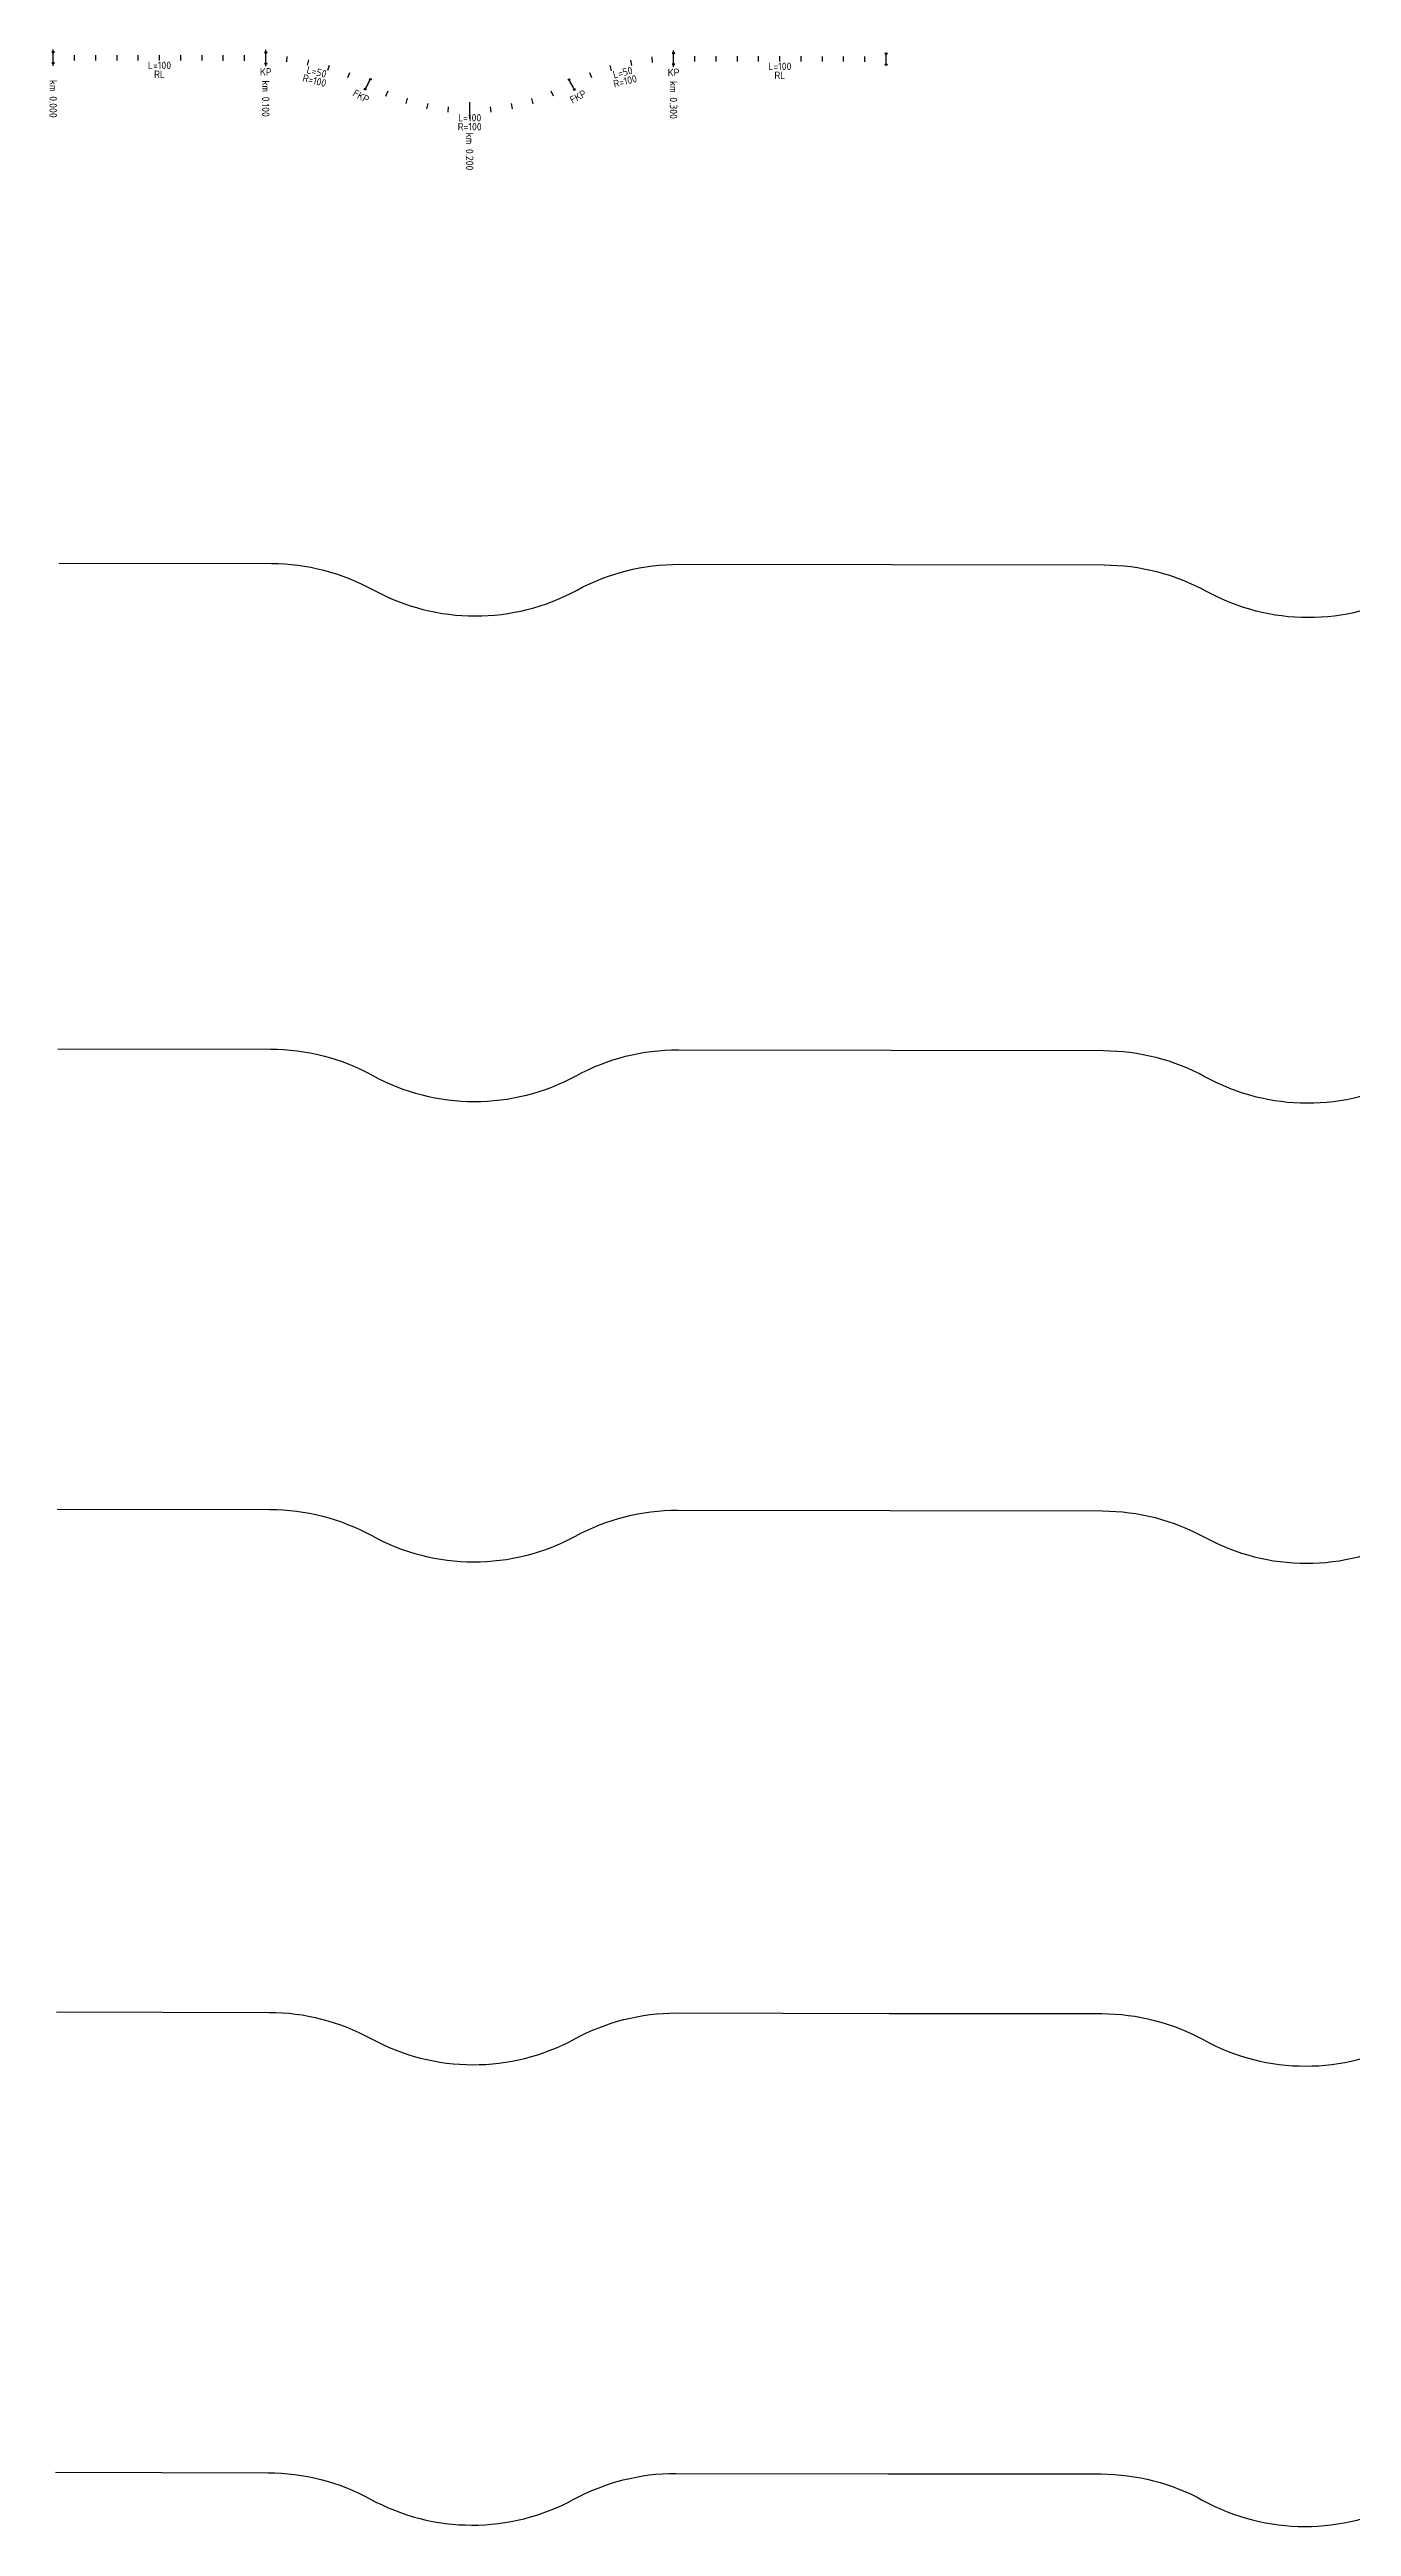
# Model space of a CAD drawing. Header units: metres. Extents: x 251 to 10050, y -7626 to 175.
# Drawn here: x 251 to 864, y -990 to 175 of the extents above; entities that cross this region are included whole.
import ezdxf

# ---------------------------------------------------------------- set-up
doc = ezdxf.new("R2010")
doc.units = ezdxf.units.M
doc.layers.add('JBTFE_ANNOTATIONS_GEOMETRY', color=2, linetype='Continuous', true_color=0xffff00)
doc.layers.add('JBTFE_ANNOTATIONS_MILEAGE', color=2, linetype='Continuous', true_color=0xffff00)
doc.layers.add('JBTOB_KO_SPO', color=2, linetype='Continuous')
doc.styles.add('RC-STANDARD', font='iso3098.shx')

# ---------------------------------------------------------------- blocks, each defined once
blk = doc.blocks.new('*Z1', base_point=(268.4, -1490.4))
at = {"color": 0}
for p, q in [((72.5, -1476.9), (72.5, -1472.5)), ((172.5, -1477.1), (172.5, -1472.7)), ((364.3, -1477.4), (364.3, -1473)), ((464.3, -1477.6), (464.3, -1473.2)), ((219.4, -1489.2), (221.5, -1485.3)), ((317.4, -1489.3), (315.3, -1485.5))]:
    blk.add_line(p, q, dxfattribs=at)
for centre in [(72.5, -1472.1), (72.5, -1477.3), (172.5, -1472.3), (172.5, -1477.5), (364.3, -1472.6), (364.3, -1477.8), (464.3, -1472.8), (464.3, -1478), (219.2, -1489.5), (221.7, -1484.9), (315.1, -1485.1), (317.6, -1489.7)]:
    blk.add_circle(centre, 0.4, dxfattribs=at)
at = {"color": 0, "char_height": 3.5, "attachment_point": 5, "style": 'RC-STANDARD'}
for s, insert, rotation in [('L=100', (122.5, -1478.3), 359.9041), ('KP', (172.5, -1481.4), 359.9041), ('L=50', (196.4, -1481.4), 345.5801), ('L=50', (340.4, -1481.7), 14.228), ('KP', (364.3, -1481.7), 359.9041), ('L=100', (414.3, -1478.8), 359.9041), ('RL', (122.5, -1482.5), 359.9041), ('R=100', (195.4, -1485.5), 345.5801), ('FKP', (217.3, -1492.9), 331.2562), ('FKP', (319.4, -1493.1), 28.552), ('R=100', (341.5, -1485.8), 14.228), ('RL', (414.3, -1483), 359.9041), ('L=100', (268.4, -1503), 359.9041), ('R=100', (268.4, -1507.2), 359.9041)]:
    blk.add_mtext(s, dxfattribs=dict(at, insert=insert, rotation=rotation))
blk = doc.blocks.new('*Z2', base_point=(262.5, -1499.2))
at = {"color": 0}
for p, q in [((72.5, -1478.6), (72.5, -1470.9)), ((82.5, -1476), (82.5, -1473.5)), ((92.5, -1476.1), (92.5, -1473.5)), ((102.5, -1476.1), (102.5, -1473.5)), ((112.5, -1476.1), (112.5, -1473.5)), ((122.5, -1476.1), (122.5, -1473.5)), ((132.5, -1476.1), (132.5, -1473.6)), ((142.5, -1476.1), (142.5, -1473.6)), ((152.5, -1476.2), (152.5, -1473.6)), ((162.5, -1476.2), (162.5, -1473.6)), ((172.5, -1478.8), (172.5, -1471.1)), ((182.4, -1476.7), (182.6, -1474.1)), ((192.1, -1478.2), (192.7, -1475.7)), ((201.7, -1480.6), (202.5, -1478.2)), ((335.1, -1480.9), (334.4, -1478.4)), ((344.7, -1478.4), (344.2, -1475.9)), ((354.4, -1477), (354.2, -1474.4)), ((364.3, -1479.1), (364.3, -1471.4)), ((374.3, -1476.5), (374.3, -1474)), ((384.3, -1476.5), (384.3, -1474)), ((394.3, -1476.6), (394.3, -1474)), ((404.3, -1476.6), (404.3, -1474)), ((414.3, -1476.6), (414.3, -1474)), ((424.3, -1476.6), (424.3, -1474)), ((434.3, -1476.6), (434.3, -1474.1)), ((444.3, -1476.6), (444.3, -1474.1)), ((454.3, -1476.7), (454.3, -1474.1)), ((211, -1484), (212, -1481.7)), ((219.8, -1488.4), (221.1, -1486.1)), ((228.9, -1492.8), (230, -1490.4)), ((307.8, -1492.9), (306.8, -1490.5)), ((317, -1488.5), (315.7, -1486.3)), ((325.8, -1484.2), (324.9, -1481.9)), ((238.5, -1496.3), (239.2, -1493.8)), ((248.3, -1498.8), (248.8, -1496.3)), ((258.3, -1500.3), (258.5, -1497.8)), ((268.4, -1503.4), (268.4, -1495.7)), ((278.5, -1500.3), (278.2, -1497.8)), ((288.5, -1498.8), (288, -1496.3)), ((298.3, -1496.4), (297.6, -1493.9))]:
    blk.add_line(p, q, dxfattribs=at)
at = {"color": 0, "char_height": 3.5, "attachment_point": 4, "rotation": 269.9041, "style": 'RC-STANDARD'}
for s, insert in [('km 0.000', (72.5, -1485.2)), ('km 0.100', (172.5, -1485.4)), ('km 0.300', (364.3, -1485.7)), ('km 0.200', (268.4, -1510))]:
    blk.add_mtext(s, dxfattribs=dict(at, insert=insert))

msp = doc.modelspace()

# ---------------------------------------------------------------- linework, layer by layer
at = {"layer": 'JBTOB_KO_SPO', "flags": 128}
for points in [[(255.5, -66.8), (355.5, -66.9, -0.125655), (403.4, -79.3, 0.255342), (499.3, -79.4, -0.125655), (547.3, -67.3), (647.3, -67.4)], [(647.3, -67.4), (747.3, -67.6, -0.125655), (795.2, -79.9, 0.255342), (891.1, -80.1, -0.125655), (939, -67.9), (1039, -68.1)], [(255.1, -295.3), (355.1, -295.4, -0.125655), (403, -307.7, 0.255342), (498.9, -307.9, -0.125655), (546.9, -295.7), (646.9, -295.9)], [(646.9, -295.9), (746.9, -296.1, -0.125655), (794.8, -308.4, 0.255342), (890.7, -308.6, -0.125655), (938.7, -296.4), (1038.7, -296.6)], [(254.8, -511.8), (354.8, -512, -0.125655), (402.7, -524.3, 0.255342), (498.6, -524.5, -0.125655), (546.5, -512.3), (646.5, -512.5)], [(646.5, -512.5), (746.5, -512.7, -0.125655), (794.4, -525, 0.255342), (890.3, -525.1, -0.125655), (938.3, -513), (1038.3, -513.2)], [(254.4, -748.4), (354.4, -748.6, -0.125655), (402.3, -760.9, 0.255342), (498.2, -761.1, -0.125655), (546.1, -748.9), (646.1, -749.1)], [(646.1, -749.1), (746.1, -749.2, -0.125655), (794.1, -761.6, 0.255342), (889.9, -761.7, -0.125655), (937.9, -749.6), (1037.9, -749.7)], [(254, -965), (354, -965.2, -0.125655), (401.9, -977.5, 0.255342), (497.8, -977.7, -0.125655), (545.8, -965.5), (645.8, -965.7)], [(645.8, -965.7), (745.8, -965.8, -0.125655), (793.7, -978.2, 0.255342), (889.6, -978.3, -0.125655), (937.5, -966.2), (1037.5, -966.3)]]:
    msp.add_lwpolyline(points, format="xyb", dxfattribs=at)

# ---------------------------------------------------------------- block references
at = {"layer": 'JBTFE_ANNOTATIONS_GEOMETRY'}
msp.add_blockref('*Z1', (448.8, 155.4), dxfattribs=at)
at = {"layer": 'JBTFE_ANNOTATIONS_MILEAGE'}
msp.add_blockref('*Z2', (442.9, 146.6), dxfattribs=at)

doc.saveas('drawing.dxf')
